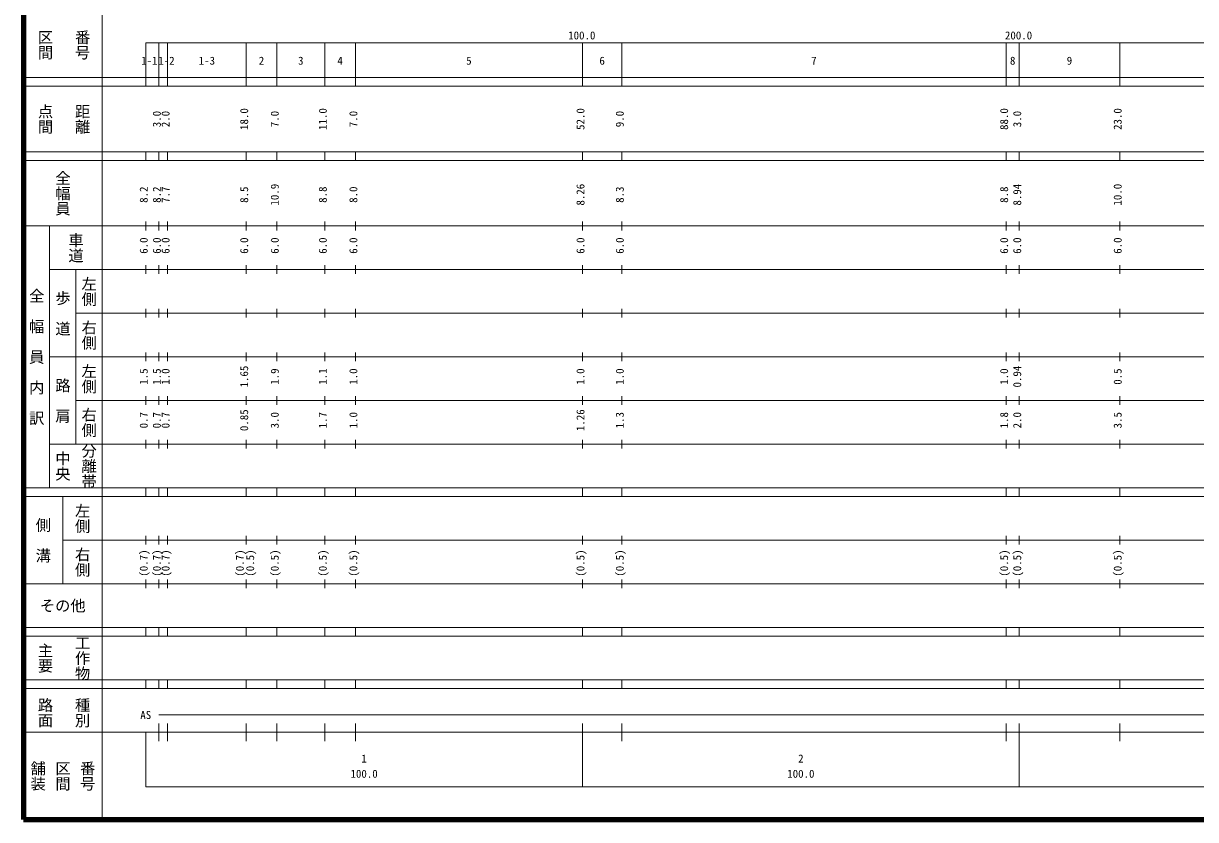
# Model space of a CAD drawing. Units: millimetres, scale not verified. Extents: x 40000 to 680000, y 20000 to 380000.
# Drawn here: x 40000 to 308374, y 20000 to 202409 of the extents above; entities that cross this region are included whole.
import ezdxf
from ezdxf.enums import TextEntityAlignment as Align

# ---------------------------------------------------------------- set-up
doc = ezdxf.new("R2010")
doc.units = ezdxf.units.MM
doc.header["$LTSCALE"] = 1000
doc.layers.add('M-TTL', color=2, linetype='Continuous', lineweight=140)
doc.layers.add('M-TTL-BAND', color=7, linetype='Continuous', lineweight=13)
doc.styles.add('@ＭＳ ゴシック', font='')
doc.styles.add('ＭＳ ゴシック', font='')
doc.styles.get('@ＭＳ ゴシック').set_extended_font_data('@MS Gothic')
doc.styles.get('ＭＳ ゴシック').set_extended_font_data('MS Gothic')

msp = doc.modelspace()

# ---------------------------------------------------------------- linework, layer by layer
at = {"layer": 'M-TTL'}
for p, q in [((40000, 380000), (40000, 20000)), ((40000, 20000), (680000, 20000))]:
    msp.add_line(p, q, dxfattribs=at)
at = {"layer": 'M-TTL-BAND'}
for p, q in [((58000, 370000), (58000, 20000)), ((68000, 198000), (579000, 198000)), ((68000, 198000), (68000, 188000)), ((71000, 188000), (71000, 198000)), ((73000, 188000), (73000, 198000)), ((91000, 188000), (91000, 198000)), ((98000, 188000), (98000, 198000)), ((109000, 188000), (109000, 198000)), ((116000, 188000), (116000, 198000)), ((168000, 188000), (168000, 198000)), ((177000, 188000), (177000, 198000)), ((265000, 188000), (265000, 198000)), ((268000, 188000), (268000, 198000)), ((291000, 188000), (291000, 198000)), ((40000, 190000), (579000, 190000)), ((40000, 188000), (579000, 188000)), ((40000, 173000), (579000, 173000)), ((68000, 171000), (68000, 173000)), ((71000, 171000), (71000, 173000)), ((73000, 171000), (73000, 173000)), ((91000, 171000), (91000, 173000)), ((98000, 171000), (98000, 173000)), ((109000, 171000), (109000, 173000)), ((116000, 171000), (116000, 173000)), ((168000, 171000), (168000, 173000)), ((177000, 171000), (177000, 173000)), ((265000, 171000), (265000, 173000)), ((268000, 171000), (268000, 173000)), ((291000, 171000), (291000, 173000)), ((40000, 171000), (579000, 171000)), ((40000, 156000), (579000, 156000)), ((46000, 96000), (46000, 156000)), ((68000, 155000), (68000, 157000)), ((71000, 155000), (71000, 157000)), ((73000, 155000), (73000, 157000)), ((91000, 155000), (91000, 157000)), ((98000, 155000), (98000, 157000)), ((109000, 155000), (109000, 157000)), ((116000, 155000), (116000, 157000)), ((168000, 155000), (168000, 157000)), ((177000, 155000), (177000, 157000)), ((265000, 155000), (265000, 157000)), ((268000, 155000), (268000, 157000)), ((291000, 155000), (291000, 157000)), ((46000, 146000), (579000, 146000)), ((52000, 146000), (52000, 106000)), ((68000, 145000), (68000, 147000)), ((71000, 145000), (71000, 147000)), ((73000, 145000), (73000, 147000)), ((91000, 145000), (91000, 147000)), ((98000, 145000), (98000, 147000)), ((109000, 145000), (109000, 147000)), ((116000, 145000), (116000, 147000)), ((168000, 145000), (168000, 147000)), ((177000, 145000), (177000, 147000)), ((265000, 145000), (265000, 147000)), ((268000, 145000), (268000, 147000)), ((291000, 145000), (291000, 147000)), ((68000, 135000), (68000, 137000)), ((71000, 135000), (71000, 137000)), ((73000, 135000), (73000, 137000)), ((91000, 135000), (91000, 137000)), ((98000, 135000), (98000, 137000)), ((109000, 135000), (109000, 137000)), ((116000, 135000), (116000, 137000)), ((168000, 135000), (168000, 137000)), ((177000, 135000), (177000, 137000)), ((265000, 135000), (265000, 137000)), ((268000, 135000), (268000, 137000)), ((291000, 135000), (291000, 137000)), ((52000, 136000), (579000, 136000)), ((68000, 125000), (68000, 127000)), ((71000, 125000), (71000, 127000)), ((73000, 125000), (73000, 127000)), ((91000, 125000), (91000, 127000)), ((98000, 125000), (98000, 127000)), ((109000, 125000), (109000, 127000)), ((116000, 125000), (116000, 127000)), ((168000, 125000), (168000, 127000)), ((177000, 125000), (177000, 127000)), ((265000, 125000), (265000, 127000)), ((268000, 125000), (268000, 127000)), ((291000, 125000), (291000, 127000)), ((46000, 126000), (579000, 126000)), ((52000, 116000), (579000, 116000)), ((68000, 115000), (68000, 117000)), ((71000, 115000), (71000, 117000)), ((73000, 115000), (73000, 117000)), ((91000, 115000), (91000, 117000)), ((98000, 115000), (98000, 117000)), ((109000, 115000), (109000, 117000)), ((116000, 115000), (116000, 117000)), ((168000, 115000), (168000, 117000)), ((177000, 115000), (177000, 117000)), ((265000, 115000), (265000, 117000)), ((268000, 115000), (268000, 117000)), ((291000, 115000), (291000, 117000)), ((46000, 106000), (579000, 106000)), ((68000, 105000), (68000, 107000)), ((71000, 105000), (71000, 107000)), ((73000, 105000), (73000, 107000)), ((91000, 105000), (91000, 107000)), ((98000, 105000), (98000, 107000)), ((109000, 105000), (109000, 107000)), ((116000, 105000), (116000, 107000)), ((168000, 105000), (168000, 107000)), ((177000, 105000), (177000, 107000)), ((265000, 105000), (265000, 107000)), ((268000, 105000), (268000, 107000)), ((291000, 105000), (291000, 107000)), ((40000, 96000), (579000, 96000)), ((40000, 94000), (579000, 94000)), ((49000, 94000), (49000, 74000)), ((68000, 94000), (68000, 96000)), ((71000, 94000), (71000, 96000)), ((73000, 94000), (73000, 96000)), ((91000, 94000), (91000, 96000)), ((98000, 94000), (98000, 96000)), ((109000, 94000), (109000, 96000)), ((116000, 94000), (116000, 96000)), ((168000, 94000), (168000, 96000)), ((177000, 94000), (177000, 96000)), ((265000, 94000), (265000, 96000)), ((268000, 94000), (268000, 96000)), ((291000, 94000), (291000, 96000)), ((49000, 84000), (579000, 84000)), ((68000, 83000), (68000, 85000)), ((71000, 83000), (71000, 85000)), ((73000, 83000), (73000, 85000)), ((91000, 83000), (91000, 85000)), ((98000, 83000), (98000, 85000)), ((109000, 83000), (109000, 85000)), ((116000, 83000), (116000, 85000)), ((168000, 83000), (168000, 85000)), ((177000, 83000), (177000, 85000)), ((265000, 83000), (265000, 85000)), ((268000, 83000), (268000, 85000)), ((291000, 83000), (291000, 85000)), ((40000, 74000), (579000, 74000)), ((68000, 73000), (68000, 75000)), ((71000, 73000), (71000, 75000)), ((73000, 73000), (73000, 75000)), ((91000, 73000), (91000, 75000)), ((98000, 73000), (98000, 75000)), ((109000, 73000), (109000, 75000)), ((116000, 73000), (116000, 75000)), ((168000, 73000), (168000, 75000)), ((177000, 73000), (177000, 75000)), ((265000, 73000), (265000, 75000)), ((268000, 73000), (268000, 75000)), ((291000, 73000), (291000, 75000)), ((40000, 64000), (579000, 64000)), ((40000, 62000), (579000, 62000)), ((68000, 62000), (68000, 64000)), ((71000, 62000), (71000, 64000)), ((73000, 62000), (73000, 64000)), ((91000, 62000), (91000, 64000)), ((98000, 62000), (98000, 64000)), ((109000, 62000), (109000, 64000)), ((116000, 62000), (116000, 64000)), ((168000, 62000), (168000, 64000)), ((177000, 62000), (177000, 64000)), ((265000, 62000), (265000, 64000)), ((268000, 62000), (268000, 64000)), ((291000, 62000), (291000, 64000)), ((40000, 52000), (579000, 52000)), ((68000, 50000), (68000, 52000)), ((71000, 50000), (71000, 52000)), ((73000, 50000), (73000, 52000)), ((91000, 50000), (91000, 52000)), ((98000, 50000), (98000, 52000)), ((109000, 50000), (109000, 52000)), ((116000, 50000), (116000, 52000)), ((168000, 50000), (168000, 52000)), ((177000, 50000), (177000, 52000)), ((265000, 50000), (265000, 52000)), ((268000, 50000), (268000, 52000)), ((291000, 50000), (291000, 52000)), ((40000, 50000), (579000, 50000)), ((71000, 44000), (565000, 44000)), ((71000, 38000), (71000, 42000)), ((73000, 38000), (73000, 42000)), ((91000, 38000), (91000, 42000)), ((98000, 38000), (98000, 42000)), ((109000, 38000), (109000, 42000)), ((116000, 38000), (116000, 42000)), ((168000, 27500), (168000, 42000)), ((177000, 38000), (177000, 42000)), ((265000, 38000), (265000, 42000)), ((268000, 27500), (268000, 42000)), ((291000, 38000), (291000, 42000)), ((40000, 40000), (579000, 40000)), ((68000, 40000), (68000, 27500)), ((68000, 27500), (579000, 27500))]:
    msp.add_line(p, q, dxfattribs=at)

# ---------------------------------------------------------------- texts
at = {"layer": 'M-TTL-BAND', "style": '@ＭＳ ゴシック'}
for s, p in [('区間', (45000, 197500)), ('番号', (53500, 197500)), ('点間', (45000, 180500)), ('距離', (53500, 180500)), ('全幅員', (49000, 163500)), ('車道', (52000, 151000)), ('左側', (55000, 141000)), ('全\u3000幅\u3000員\u3000内\u3000訳', (43000, 126000)), ('歩\u3000道', (49000, 136000)), ('右側', (55000, 131000)), ('左側', (55000, 121000)), ('路\u3000肩', (49000, 116000)), ('右側', (55000, 111000)), ('分離帯', (55000, 101000)), ('中央', (49000, 101000)), ('左側', (53500, 89000)), ('側\u3000溝', (44500, 84000)), ('右側', (53500, 79000)), ('主要', (45000, 57000)), ('工作物', (53500, 57000)), ('路面', (45000, 44500)), ('種別', (53500, 44500)), ('舗装', (43333, 30000)), ('区間', (49000, 30000)), ('番号', (54667, 30000))]:
    msp.add_text(s, height=2566, rotation=270, dxfattribs=at).set_placement(p, align=Align.MIDDLE_CENTER)
at = {"layer": 'M-TTL-BAND', "style": 'ＭＳ ゴシック'}
for s, p in [('100.0', (167844, 198195)), ('200.0', (267844, 198195)), ('1-1', (68817, 192405)), ('1-2', (72744, 192405)), ('1-3', (82000, 192405)), ('2', (94500, 192405)), ('3', (103500, 192405)), ('4', (112500, 192405)), ('5', (142000, 192405)), ('6', (172500, 192405)), ('7', (221000, 192405)), ('8', (266500, 192405)), ('9', (279500, 192405)), ('AS', (68000, 42500)), ('1', (118000, 32523)), ('2', (218000, 32523)), ('100.0', (118000, 29033)), ('100.0', (218000, 29033))]:
    msp.add_text(s, height=1833, dxfattribs=at).set_placement(p, align=Align.BOTTOM_CENTER)
for s, p in [('18.0', (92000, 180500)), ('11.0', (110000, 180500)), ('52.0', (169000, 180500)), ('88.0', (266000, 180500)), ('23.0', (292000, 180500)), ('3.0', (72000, 180500)), ('2.0', (74000, 180500)), ('7.0', (99000, 180500)), ('7.0', (117000, 180500)), ('9.0', (178000, 180500)), ('3.0', (269000, 180500)), ('8.2', (69000, 163174)), ('8.2', (72000, 163174)), ('7.7', (74000, 163174)), ('8.5', (92000, 163174)), ('10.9', (99000, 163174)), ('8.8', (110000, 163174)), ('8.0', (117000, 163174)), ('8.26', (169000, 163174)), ('8.3', (178000, 163174)), ('8.8', (266000, 163174)), ('8.94', (269000, 163174)), ('10.0', (292000, 163174)), ('6.0', (69000, 151500)), ('6.0', (72000, 151500)), ('6.0', (74000, 151500)), ('6.0', (92000, 151500)), ('6.0', (99000, 151500)), ('6.0', (110000, 151500)), ('6.0', (117000, 151500)), ('6.0', (169000, 151500)), ('6.0', (178000, 151500)), ('6.0', (266000, 151500)), ('6.0', (269000, 151500)), ('6.0', (292000, 151500)), ('1.65', (92000, 121500)), ('0.94', (269000, 121500)), ('1.5', (69000, 121500)), ('1.5', (72000, 121500)), ('1.0', (74000, 121500)), ('1.9', (99000, 121500)), ('1.1', (110000, 121500)), ('1.0', (117000, 121500)), ('1.0', (169000, 121500)), ('1.0', (178000, 121500)), ('1.0', (266000, 121500)), ('0.5', (292000, 121500)), ('0.7', (69000, 111500)), ('0.7', (72000, 111500)), ('0.7', (74000, 111500)), ('0.85', (92000, 111500)), ('3.0', (99000, 111500)), ('1.7', (110000, 111500)), ('1.0', (117000, 111500)), ('1.26', (169000, 111500)), ('1.3', (178000, 111500)), ('1.8', (266000, 111500)), ('2.0', (269000, 111500)), ('3.5', (292000, 111500)), ('(0.7)', (69000, 78764)), ('(0.7)', (72000, 78764)), ('(0.7)', (74000, 78764)), ('(0.7)', (91000, 78764)), ('(0.5)', (93370, 78764)), ('(0.5)', (99000, 78764)), ('(0.5)', (110000, 78764)), ('(0.5)', (117000, 78764)), ('(0.5)', (169000, 78764)), ('(0.5)', (178000, 78764)), ('(0.5)', (266000, 78764)), ('(0.5)', (269000, 78764)), ('(0.5)', (292000, 78764))]:
    msp.add_text(s, height=1833, rotation=90, dxfattribs=at).set_placement(p, align=Align.BOTTOM_CENTER)
msp.add_text('その他', height=2566, dxfattribs=at).set_placement((49000, 69000), align=Align.MIDDLE_CENTER)

doc.saveas('drawing.dxf')
